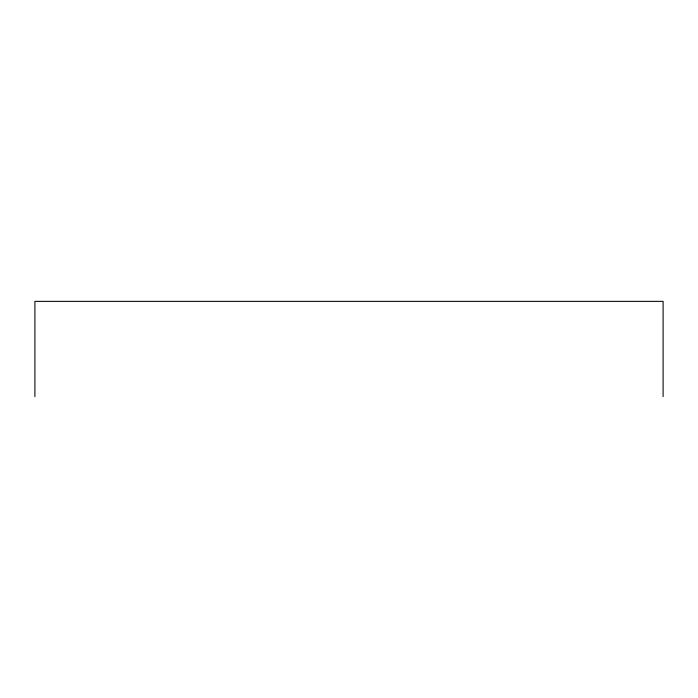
<?xml version="1.0" encoding="UTF-8"?>
<svg xmlns="http://www.w3.org/2000/svg" width="698" height="698" viewBox="0 0 698 698"><rect width="100%" height="100%" fill="white"/><g stroke="black" fill="none" stroke-linecap="round" stroke-linejoin="round"><path stroke-width="1.05" d="M663.1 396.639L663.1 301.361L34.9 301.361L34.9 396.639"/></g></svg>
